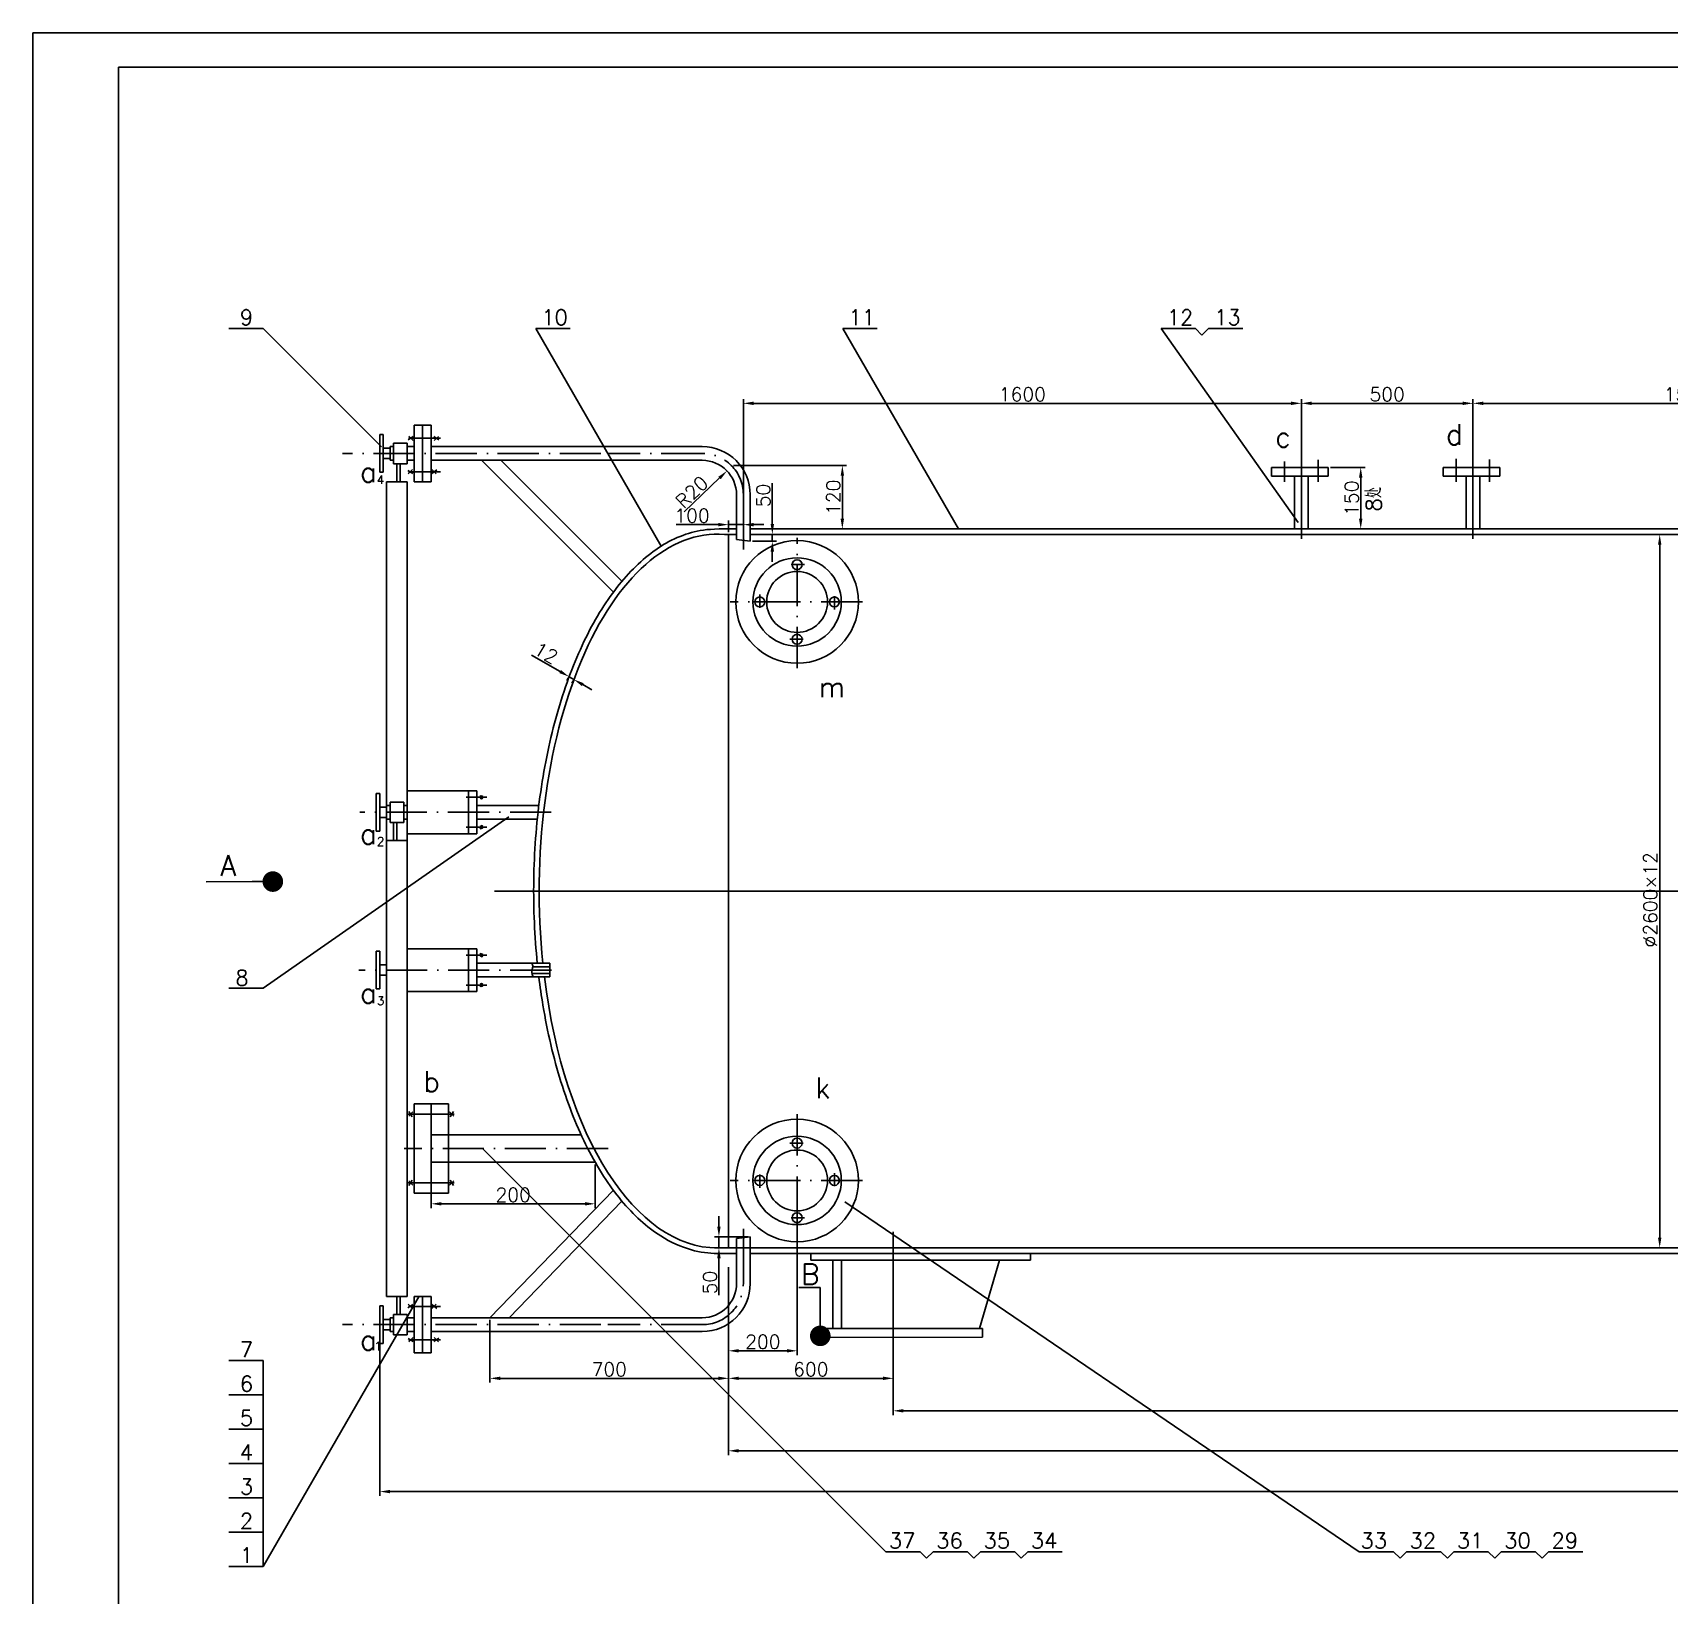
# Model space of a CAD drawing. Header units: millimetres. Extents: x 1189 to 3591, y 347 to 2928.
# Drawn here: x 2402.5 to 2879.5, y 731.5 to 1187 of the extents above; entities that cross this region are included whole.
import ezdxf

# ---------------------------------------------------------------- set-up
doc = ezdxf.new("R2010")
doc.units = ezdxf.units.MM
doc.linetypes.add('ACAD_ISO10W100', pattern=[18, 12, -3, 0, -3])
doc.styles.get("Standard").update_dxf_attribs({"font": 'txt', "bigfont": 'gbcbig.shx'})
doc.dimstyles.new('ISO-25', dxfattribs={"dimtxt": 2.5, "dimasz": 2.5, "dimexe": 1.25, "dimexo": 0.625, "dimtad": 1, "dimtxsty": 'Standard', "dimcen": 2.5, "dimadec": 0, "dimazin": 0, "dimtfac": 1, "dimtmove": 0, "dimatfit": 3, "dimfxl": 0, "dimarcsym": 0})
doc.dimstyles.new('ISO-25$7', dxfattribs={"dimtxt": 2.5, "dimasz": 2.5, "dimexe": 1.25, "dimexo": 0, "dimtad": 1, "dimtxsty": 'Standard', "dimcen": 2.5, "dimadec": 0, "dimazin": 0, "dimtfac": 1, "dimtmove": 0, "dimatfit": 3, "dimldrblk": 'DOT', "dimfxl": 0, "dimarcsym": 0})

# ---------------------------------------------------------------- blocks, each defined once
blk = doc.blocks.new('*D83')
at = {"color": 0, "lineweight": -2}
for p, q in [((2605.3, 827.15), (2605.3, 793.52)), ((2653.3, 828.63), (2653.3, 793.52)), ((2608.3, 794.77), (2650.3, 794.77))]:
    blk.add_line(p, q, dxfattribs=at)
at = {"color": 0}
for points in [[(2608.3, 795.27), (2608.3, 794.27), (2605.3, 794.77)], [(2650.3, 795.27), (2650.3, 794.27), (2653.3, 794.77)]]:
    blk.add_solid(points, dxfattribs=at)
at = {"layer": 'Defpoints', "color": 0}
for p in [(2605.3, 827.77), (2653.3, 829.25), (2653.3, 794.77)]:
    blk.add_point(p, dxfattribs=at)
at = {"color": 0, "insert": (2629.3, 797.39), "char_height": 4, "attachment_point": 5}
blk.add_mtext('600', dxfattribs=at)
blk = doc.blocks.new('*D84')
at = {"color": 0, "lineweight": -2}
for p, q in [((3237.3, 818.01), (3237.3, 784.06)), ((2653.3, 808.63), (2653.3, 784.06)), ((2656.3, 785.31), (3234.3, 785.31))]:
    blk.add_line(p, q, dxfattribs=at)
at = {"color": 0}
for points in [[(2656.3, 785.81), (2656.3, 784.81), (2653.3, 785.31)], [(3234.3, 785.81), (3234.3, 784.81), (3237.3, 785.31)]]:
    blk.add_solid(points, dxfattribs=at)
at = {"layer": 'Defpoints', "color": 0}
for p in [(3237.3, 818.64), (2653.3, 809.25), (3237.3, 785.31)]:
    blk.add_point(p, dxfattribs=at)
at = {"color": 0, "insert": (2921.73, 787.93), "char_height": 4, "attachment_point": 5}
blk.add_mtext('7300', dxfattribs=at)
blk = doc.blocks.new('*D85')
at = {"color": 0, "lineweight": -2}
for p, q in [((3285.3, 832.15), (3285.3, 772.39)), ((2605.3, 827.15), (2605.3, 772.39)), ((3282.3, 773.64), (2608.3, 773.64))]:
    blk.add_line(p, q, dxfattribs=at)
at = {"color": 0}
for points in [[(2608.3, 774.14), (2608.3, 773.14), (2605.3, 773.64)], [(3282.3, 774.14), (3282.3, 773.14), (3285.3, 773.64)]]:
    blk.add_solid(points, dxfattribs=at)
at = {"layer": 'Defpoints', "color": 0}
for p in [(3285.3, 832.77), (2605.3, 827.77), (2605.3, 773.64)]:
    blk.add_point(p, dxfattribs=at)
at = {"color": 0, "insert": (2923.12, 776.26), "char_height": 4, "attachment_point": 5}
blk.add_mtext('8500', dxfattribs=at)
blk = doc.blocks.new('*D86')
at = {"color": 0, "lineweight": -2}
for p, q in [((2556.21, 1000.8), (2547.91, 1005.59)), ((2558.57, 998.88), (2558.18, 998.21)), ((2560.21, 998.48), (2558.81, 999.3)), ((2559.98, 998.07), (2559.59, 997.4)), ((2562.81, 996.98), (2565.41, 995.48))]:
    blk.add_line(p, q, dxfattribs=at)
at = {"color": 0}
for points in [[(2556.46, 1001.23), (2555.96, 1000.36), (2558.81, 999.3)], [(2563.06, 997.42), (2562.56, 996.55), (2560.21, 998.48)]]:
    blk.add_solid(points, dxfattribs=at)
at = {"layer": 'Defpoints', "color": 0}
for p in [(2558.88, 999.43), (2560.21, 998.48), (2560.29, 998.61)]:
    blk.add_point(p, dxfattribs=at)
at = {"color": 0, "insert": (2552.07, 1006.22), "char_height": 4, "attachment_point": 5, "rotation": 330}
blk.add_mtext('12', dxfattribs=at)
blk = doc.blocks.new('*D87')
at = {"color": 0, "lineweight": -2}
for p, q in [((2605.3, 827.15), (2605.3, 793.52)), ((2535.76, 811.8), (2535.76, 793.52)), ((2538.76, 794.77), (2602.3, 794.77))]:
    blk.add_line(p, q, dxfattribs=at)
at = {"color": 0}
for points in [[(2538.76, 795.27), (2538.76, 794.27), (2535.76, 794.77)], [(2602.3, 795.27), (2602.3, 794.27), (2605.3, 794.77)]]:
    blk.add_solid(points, dxfattribs=at)
at = {"layer": 'Defpoints', "color": 0}
for p in [(2605.3, 827.77), (2535.76, 812.42), (2605.3, 794.77)]:
    blk.add_point(p, dxfattribs=at)
at = {"color": 0, "insert": (2570.53, 797.39), "char_height": 4, "attachment_point": 5}
blk.add_mtext('700', dxfattribs=at)
blk = doc.blocks.new('*D88')
at = {"color": 0, "lineweight": -2}
for p, q in [((2780.74, 1060.29), (2790.84, 1060.29)), ((2789.59, 1045.37), (2789.59, 1057.29)), ((2772.92, 1042.37), (2790.84, 1042.37))]:
    blk.add_line(p, q, dxfattribs=at)
at = {"color": 0}
for points in [[(2789.09, 1057.29), (2790.09, 1057.29), (2789.59, 1060.29)], [(2789.09, 1045.37), (2790.09, 1045.37), (2789.59, 1042.37)]]:
    blk.add_solid(points, dxfattribs=at)
at = {"layer": 'Defpoints', "color": 0}
for p in [(2780.11, 1060.29), (2789.59, 1060.29), (2772.3, 1042.37)]:
    blk.add_point(p, dxfattribs=at)
at = {"color": 0, "insert": (2786.96, 1051.33), "char_height": 4, "attachment_point": 5, "rotation": 90}
blk.add_mtext('150', dxfattribs=at)
blk = doc.blocks.new('*D89')
at = {"color": 0, "lineweight": -2}
for p, q in [((2518.62, 861.15), (2518.62, 844.39)), ((2566.43, 857.15), (2566.43, 844.39)), ((2563.43, 845.64), (2521.62, 845.64))]:
    blk.add_line(p, q, dxfattribs=at)
at = {"color": 0}
for points in [[(2521.62, 846.14), (2521.62, 845.14), (2518.62, 845.64)], [(2563.43, 846.14), (2563.43, 845.14), (2566.43, 845.64)]]:
    blk.add_solid(points, dxfattribs=at)
at = {"layer": 'Defpoints', "color": 0}
for p in [(2518.62, 861.77), (2566.43, 857.77), (2518.62, 845.64)]:
    blk.add_point(p, dxfattribs=at)
at = {"color": 0, "insert": (2542.53, 848.26), "char_height": 4, "attachment_point": 5}
blk.add_mtext('200', dxfattribs=at)
blk = doc.blocks.new('*D129')
at = {"color": 0, "lineweight": -2}
for p, q in [((2876.7, 1040.77), (2875.49, 1040.77)), ((2876.74, 1037.77), (2876.74, 835.77)), ((2607.3, 832.77), (2877.99, 832.77))]:
    blk.add_line(p, q, dxfattribs=at)
at = {"color": 0}
for points in [[(2876.24, 1037.77), (2877.24, 1037.77), (2876.74, 1040.77)], [(2876.24, 835.77), (2877.24, 835.77), (2876.74, 832.77)]]:
    blk.add_solid(points, dxfattribs=at)
at = {"layer": 'Defpoints', "color": 0}
for p in [(2877.33, 1040.77), (2606.68, 832.77), (2876.74, 832.77)]:
    blk.add_point(p, dxfattribs=at)
at = {"color": 0, "insert": (2874, 934.27), "char_height": 4, "attachment_point": 5, "rotation": 90}
blk.add_mtext('%%c2600×12', dxfattribs=at)
blk = doc.blocks.new('*D136')
at = {"color": 0, "lineweight": -2}
blk.add_line((2592.4, 1047.36), (2602.69, 1057.22), dxfattribs=at)
at = {"color": 0}
blk.add_solid([(2602.34, 1057.58), (2603.03, 1056.85), (2604.85, 1059.29)], dxfattribs=at)
at = {"layer": 'Defpoints', "color": 0}
for p in [(2604.85, 1059.29), (2597.63, 1052.37)]:
    blk.add_point(p, dxfattribs=at)
at = {"color": 0, "insert": (2594.64, 1053.14), "char_height": 4, "attachment_point": 5, "rotation": 43.781}
blk.add_mtext('R20', dxfattribs=at)
blk = doc.blocks.new('*D141')
at = {"color": 0, "lineweight": -2}
for p, q in [((2625.3, 851.83), (2625.3, 801.54)), ((2605.3, 827.15), (2605.3, 801.54)), ((2608.3, 802.79), (2622.3, 802.79))]:
    blk.add_line(p, q, dxfattribs=at)
at = {"color": 0}
for points in [[(2608.3, 803.29), (2608.3, 802.29), (2605.3, 802.79)], [(2622.3, 803.29), (2622.3, 802.29), (2625.3, 802.79)]]:
    blk.add_solid(points, dxfattribs=at)
at = {"layer": 'Defpoints', "color": 0}
for p in [(2625.3, 852.45), (2605.3, 827.77), (2625.3, 802.79)]:
    blk.add_point(p, dxfattribs=at)
at = {"color": 0, "insert": (2615.3, 805.42), "char_height": 4, "attachment_point": 5}
blk.add_mtext('200', dxfattribs=at)
blk = doc.blocks.new('*D142')
at = {"color": 0, "lineweight": -2}
for p, q in [((2772.3, 1043), (2772.3, 1080.23)), ((2775.3, 1078.98), (2819.3, 1078.98)), ((2822.3, 1043), (2822.3, 1080.23))]:
    blk.add_line(p, q, dxfattribs=at)
at = {"color": 0}
for points in [[(2775.3, 1079.48), (2775.3, 1078.48), (2772.3, 1078.98)], [(2819.3, 1079.48), (2819.3, 1078.48), (2822.3, 1078.98)]]:
    blk.add_solid(points, dxfattribs=at)
at = {"layer": 'Defpoints', "color": 0}
for p in [(2822.3, 1078.98), (2772.3, 1042.37), (2822.3, 1042.37)]:
    blk.add_point(p, dxfattribs=at)
at = {"color": 0, "insert": (2797.3, 1081.6), "char_height": 4, "attachment_point": 5}
blk.add_mtext('500', dxfattribs=at)
blk = doc.blocks.new('*D143')
at = {"color": 0, "lineweight": -2}
for p, q in [((2822.3, 1043), (2822.3, 1080.23)), ((2825.3, 1078.98), (2944.3, 1078.98)), ((2947.3, 1042.72), (2947.3, 1080.23))]:
    blk.add_line(p, q, dxfattribs=at)
at = {"color": 0}
for points in [[(2825.3, 1079.48), (2825.3, 1078.48), (2822.3, 1078.98)], [(2944.3, 1079.48), (2944.3, 1078.48), (2947.3, 1078.98)]]:
    blk.add_solid(points, dxfattribs=at)
at = {"layer": 'Defpoints', "color": 0}
for p in [(2947.3, 1078.98), (2822.3, 1042.37), (2947.3, 1042.1)]:
    blk.add_point(p, dxfattribs=at)
at = {"color": 0, "insert": (2884.8, 1081.6), "char_height": 4, "attachment_point": 5}
blk.add_mtext('1500', dxfattribs=at)
blk = doc.blocks.new('*D151')
at = {"color": 0, "lineweight": -2}
for p, q in [((2618.07, 1043.77), (2618.07, 1055.73)), ((2612.26, 1040.77), (2619.32, 1040.77)), ((2618.07, 1038.77), (2618.07, 1040.77)), ((2612.26, 1038.77), (2619.32, 1038.77)), ((2618.07, 1035.77), (2618.07, 1032.77))]:
    blk.add_line(p, q, dxfattribs=at)
at = {"color": 0}
for points in [[(2617.57, 1043.77), (2618.57, 1043.77), (2618.07, 1040.77)], [(2617.57, 1035.77), (2618.57, 1035.77), (2618.07, 1038.77)]]:
    blk.add_solid(points, dxfattribs=at)
at = {"layer": 'Defpoints', "color": 0}
for p in [(2611.63, 1040.77), (2611.63, 1038.77), (2618.07, 1038.77)]:
    blk.add_point(p, dxfattribs=at)
at = {"color": 0, "insert": (2615.44, 1052.11), "char_height": 4, "attachment_point": 5, "rotation": 90}
blk.add_mtext('50', dxfattribs=at)
blk = doc.blocks.new('*D152')
at = {"color": 0, "lineweight": -2}
for p, q in [((2606.74, 1060.86), (2639.73, 1060.86)), ((2638.48, 1057.86), (2638.48, 1045.37)), ((2612.26, 1042.37), (2639.73, 1042.37))]:
    blk.add_line(p, q, dxfattribs=at)
at = {"color": 0}
for points in [[(2637.98, 1057.86), (2638.98, 1057.86), (2638.48, 1060.86)], [(2637.98, 1045.37), (2638.98, 1045.37), (2638.48, 1042.37)]]:
    blk.add_solid(points, dxfattribs=at)
at = {"layer": 'Defpoints', "color": 0}
for p in [(2606.12, 1060.86), (2611.63, 1042.37), (2638.48, 1042.37)]:
    blk.add_point(p, dxfattribs=at)
at = {"color": 0, "insert": (2635.86, 1051.61), "char_height": 4, "attachment_point": 5, "rotation": 90}
blk.add_mtext('120', dxfattribs=at)
blk = doc.blocks.new('*D153')
at = {"color": 0, "lineweight": -2}
for p, q in [((2602.5, 839.02), (2602.5, 842.02)), ((2611.01, 836.02), (2601.25, 836.02)), ((2602.5, 836.02), (2602.5, 832.77)), ((2611.01, 832.77), (2601.25, 832.77)), ((2602.5, 829.77), (2602.5, 819.06))]:
    blk.add_line(p, q, dxfattribs=at)
at = {"color": 0}
for points in [[(2602, 839.02), (2603, 839.02), (2602.5, 836.02)], [(2602, 829.77), (2603, 829.77), (2602.5, 832.77)]]:
    blk.add_solid(points, dxfattribs=at)
at = {"layer": 'Defpoints', "color": 0}
for p in [(2602.5, 836.02), (2611.63, 836.02), (2611.63, 832.77)]:
    blk.add_point(p, dxfattribs=at)
at = {"color": 0, "insert": (2599.88, 822.68), "char_height": 4, "attachment_point": 5, "rotation": 90}
blk.add_mtext('50', dxfattribs=at)
blk = doc.blocks.new('*D154')
at = {"color": 0, "lineweight": -2}
for p, q in [((2605.3, 1041.4), (2605.3, 1044.87)), ((2609.63, 1039.65), (2609.63, 1044.87)), ((2602.3, 1043.62), (2590.05, 1043.62)), ((2609.63, 1043.62), (2605.3, 1043.62)), ((2612.63, 1043.62), (2615.63, 1043.62))]:
    blk.add_line(p, q, dxfattribs=at)
at = {"color": 0}
for points in [[(2602.3, 1044.12), (2602.3, 1043.12), (2605.3, 1043.62)], [(2612.63, 1044.12), (2612.63, 1043.12), (2609.63, 1043.62)]]:
    blk.add_solid(points, dxfattribs=at)
at = {"layer": 'Defpoints', "color": 0}
for p in [(2605.3, 1043.62), (2605.3, 1040.77), (2609.63, 1039.02)]:
    blk.add_point(p, dxfattribs=at)
at = {"color": 0, "insert": (2594.67, 1046.25), "char_height": 4, "attachment_point": 5}
blk.add_mtext('100', dxfattribs=at)
blk = doc.blocks.new('*D169')
at = {"color": 0, "lineweight": -2}
for p, q in [((2609.63, 1044.25), (2609.63, 1080.23)), ((2769.3, 1078.98), (2612.63, 1078.98)), ((2772.3, 1043), (2772.3, 1080.23))]:
    blk.add_line(p, q, dxfattribs=at)
at = {"color": 0}
for points in [[(2612.63, 1079.48), (2612.63, 1078.48), (2609.63, 1078.98)], [(2769.3, 1079.48), (2769.3, 1078.48), (2772.3, 1078.98)]]:
    blk.add_solid(points, dxfattribs=at)
at = {"layer": 'Defpoints', "color": 0}
for p in [(2609.63, 1078.98), (2609.63, 1043.62), (2772.3, 1042.37)]:
    blk.add_point(p, dxfattribs=at)
at = {"color": 0, "insert": (2690.96, 1081.6), "char_height": 4, "attachment_point": 5}
blk.add_mtext('1600', dxfattribs=at)
blk = doc.blocks.new('*D170')
at = {"color": 0, "lineweight": -2}
for p, q in [((3342.09, 936.15), (3342.09, 760.51)), ((2503.62, 805.22), (2503.62, 760.51)), ((2506.62, 761.76), (3339.09, 761.76))]:
    blk.add_line(p, q, dxfattribs=at)
at = {"color": 0}
for points in [[(2506.62, 762.26), (2506.62, 761.26), (2503.62, 761.76)], [(3339.09, 762.26), (3339.09, 761.26), (3342.09, 761.76)]]:
    blk.add_solid(points, dxfattribs=at)
at = {"layer": 'Defpoints', "color": 0}
for p in [(3342.09, 936.77), (2503.62, 805.84), (3342.09, 761.76)]:
    blk.add_point(p, dxfattribs=at)
at = {"color": 0, "insert": (2922.86, 764.38), "char_height": 4, "attachment_point": 5}
blk.add_mtext('10150', dxfattribs=at)

msp = doc.modelspace()

# ---------------------------------------------------------------- linework, layer by layer
at = {"color": 7}
for p, q in [((2402.474, 347.015), (2402.474, 1187.015)), ((2402.474, 1187.015), (3591.474, 1187.015)), ((2427.474, 357.037), (2427.474, 1177.015)), ((2427.474, 1177.015), (3581.449, 1177.015)), ((2469.636, 1100.786), (2459.636, 1100.786)), ((2504.123, 1066.299), (2469.636, 1100.786)), ((2585.71, 1037.377), (2549.101, 1100.786)), ((2549.101, 1100.786), (2559.101, 1100.786)), ((2672.371, 1042.372), (2638.646, 1100.786)), ((2638.646, 1100.786), (2648.646, 1100.786)), ((2771.352, 1044.287), (2731.416, 1100.786)), ((2731.416, 1100.786), (2741.416, 1100.786)), ((2741.416, 1100.786), (2743.317, 1098.886)), ((2743.317, 1098.886), (2745.217, 1100.786)), ((2745.217, 1100.786), (2755.217, 1100.786)), ((2504.625, 1069.872), (2503.625, 1069.872)), ((2503.625, 1058.872), (2503.625, 1069.872)), ((2504.625, 1058.872), (2504.625, 1069.872)), ((2511.948, 1068.37), (2513.38, 1069.315)), ((2521.305, 1068.819), (2511.968, 1068.819)), ((2512.078, 1069.37), (2513.336, 1068.112)), ((2516.125, 1072.622), (2513.625, 1072.622)), ((2513.625, 1072.622), (2513.625, 1056.122)), ((2516.125, 1072.622), (2514.125, 1072.622)), ((2516.125, 1056.122), (2516.125, 1072.622)), ((2516.125, 1072.622), (2518.625, 1072.622)), ((2516.125, 1056.122), (2516.125, 1072.019)), ((2518.625, 1056.122), (2518.625, 1072.622)), ((2520.868, 1068.361), (2519.435, 1069.306)), ((2520.737, 1069.361), (2519.48, 1068.103)), ((2506.625, 1065.872), (2504.625, 1065.872)), ((2507.625, 1066.372), (2506.625, 1066.372)), ((2506.625, 1066.372), (2506.625, 1062.372)), ((2511.625, 1067.372), (2507.625, 1067.372)), ((2507.625, 1067.372), (2507.625, 1061.372)), ((2511.625, 1061.372), (2511.625, 1067.372)), ((2513.625, 1066.372), (2511.625, 1066.372)), ((2570.093, 1066.372), (2518.625, 1066.372)), ((2597.632, 1066.372), (2570.093, 1066.372)), ((2506.625, 1062.872), (2504.625, 1062.872)), ((2507.625, 1062.372), (2506.625, 1062.372)), ((2511.625, 1061.372), (2507.625, 1061.372)), ((2508.625, 1061.372), (2508.625, 1056.122)), ((2509.625, 1061.372), (2509.625, 1056.122)), ((2513.625, 1062.372), (2511.625, 1062.372)), ((2511.813, 1059.433), (2513.246, 1058.488)), ((2511.943, 1058.434), (2513.201, 1059.691)), ((2570.093, 1062.372), (2518.625, 1062.372)), ((2520.235, 1059.633), (2518.803, 1058.488)), ((2520.105, 1058.434), (2518.847, 1059.691)), ((2533.295, 1062.372), (2571.728, 1023.939)), ((2538.952, 1062.372), (2574.22, 1027.104)), ((2597.632, 1062.372), (2570.093, 1062.372)), ((2780.114, 1060.294), (2763.614, 1060.294)), ((2763.614, 1060.294), (2763.614, 1058.294)), ((2763.614, 1060.294), (2763.614, 1057.794)), ((2767.417, 1062.062), (2767.417, 1056.137)), ((2777.174, 1062.498), (2777.174, 1056.137)), ((2780.114, 1057.794), (2780.114, 1060.294)), ((2830.114, 1060.294), (2813.614, 1060.294)), ((2813.614, 1060.294), (2813.614, 1058.294)), ((2813.614, 1060.294), (2813.614, 1057.794)), ((2817.417, 1062.822), (2817.417, 1056.137)), ((2827.174, 1062.604), (2827.174, 1056.137)), ((2830.114, 1057.794), (2830.114, 1060.294)), ((2504.625, 1058.872), (2503.625, 1058.872)), ((2505.625, 818.672), (2505.625, 1056.122)), ((2511.625, 1056.122), (2505.625, 1056.122)), ((2511.625, 818.672), (2511.625, 1056.122)), ((2521.305, 1059.062), (2511.968, 1059.062)), ((2513.625, 1056.122), (2516.125, 1056.122)), ((2518.625, 1056.122), (2516.125, 1056.122)), ((2763.614, 1057.794), (2780.114, 1057.794)), ((2770.295, 1057.794), (2770.295, 1042.372)), ((2774.295, 1057.794), (2774.295, 1042.372)), ((2813.614, 1057.794), (2830.114, 1057.794)), ((2820.295, 1057.794), (2820.295, 1042.372)), ((2824.295, 1057.794), (2824.295, 1042.372)), ((2607.632, 1039.272), (2607.632, 1052.372)), ((2609.632, 1052.372), (2609.632, 1036.412)), ((2611.632, 1038.772), (2611.632, 1052.372)), ((2607.295, 1042.372), (2604.095, 1042.372)), ((2607.295, 1040.772), (2604.095, 1040.772)), ((2607.632, 1042.372), (2605.295, 1042.372)), ((2605.295, 1040.772), (2605.295, 832.772)), ((2607.632, 1040.772), (2605.295, 1040.772)), ((2663.295, 1042.372), (2611.632, 1042.372)), ((2663.295, 1040.772), (2611.632, 1040.772)), ((2828.592, 1040.772), (2662.44, 1040.772)), ((2828.578, 1042.372), (2663.295, 1042.372)), ((2926.063, 1042.372), (2828.578, 1042.372)), ((2926.063, 1040.772), (2828.592, 1040.772)), ((2607.632, 1039.272), (2611.632, 1038.772)), ((2623.588, 1031.964), (2627.452, 1031.964)), ((2612.64, 1021.089), (2616.15, 1021.089)), ((2614.421, 1019.382), (2614.421, 1023.246)), ((2637.95, 1021.089), (2634.44, 1021.089)), ((2636.17, 1022.796), (2636.17, 1018.932)), ((2627.002, 1010.215), (2623.138, 1010.215)), ((2627.082, 1010.215), (2623.192, 1010.215)), ((2503.625, 965.278), (2502.625, 965.278)), ((2502.625, 954.278), (2502.625, 965.278)), ((2503.625, 954.278), (2503.625, 965.278)), ((2511.625, 966.028), (2531.971, 966.028)), ((2528.819, 964.139), (2534.859, 964.139)), ((2529.471, 953.528), (2529.471, 966.028)), ((2529.471, 953.528), (2529.471, 966.028)), ((2531.971, 966.028), (2531.971, 953.528)), ((2532.932, 964.696), (2533.587, 963.562)), ((2533.545, 964.624), (2532.971, 963.629)), ((2505.625, 961.278), (2503.625, 961.278)), ((2505.625, 961.778), (2505.625, 957.778)), ((2506.628, 961.778), (2505.625, 961.778)), ((2510.628, 962.754), (2506.628, 962.754)), ((2506.628, 962.754), (2506.628, 956.754)), ((2510.628, 956.754), (2510.628, 962.754)), ((2511.625, 961.778), (2510.628, 961.778)), ((2550.009, 961.778), (2531.971, 961.778)), ((2541.213, 958.46), (2469.636, 908.516)), ((2503.625, 954.278), (2502.625, 954.278)), ((2505.625, 958.278), (2503.625, 958.278)), ((2506.628, 957.778), (2505.625, 957.778)), ((2510.628, 956.754), (2506.628, 956.754)), ((2507.628, 956.754), (2507.628, 951.504)), ((2508.628, 956.754), (2508.628, 951.504)), ((2511.625, 957.778), (2510.628, 957.778)), ((2528.819, 955.417), (2534.859, 955.417)), ((2549.559, 957.778), (2531.971, 957.778)), ((2532.932, 954.86), (2533.587, 955.994)), ((2533.545, 954.933), (2532.971, 955.928)), ((2511.625, 951.504), (2505.625, 951.504)), ((2531.971, 953.528), (2511.625, 953.528)), ((3376.021, 936.772), (2537.121, 936.772)), ((2503.625, 919.265), (2502.625, 919.265)), ((2502.625, 908.265), (2502.625, 919.265)), ((2503.625, 908.265), (2503.625, 919.265)), ((2531.971, 920.015), (2511.625, 920.015)), ((2528.819, 918.126), (2534.859, 918.126)), ((2529.471, 920.015), (2529.471, 907.515)), ((2529.471, 920.015), (2529.471, 907.515)), ((2531.971, 907.515), (2531.971, 920.015)), ((2532.932, 918.683), (2533.587, 917.549)), ((2533.545, 918.611), (2532.971, 917.616)), ((2505.625, 915.265), (2503.625, 915.265)), ((2505.625, 912.265), (2503.625, 912.265)), ((2505.625, 915.765), (2505.625, 911.765)), ((2553.239, 915.765), (2531.971, 915.765)), ((2553.239, 911.765), (2531.971, 911.765)), ((2553.239, 912.765), (2548.043, 912.765)), ((2553.239, 914.765), (2548.247, 914.765)), ((2553.239, 915.765), (2553.239, 911.765)), ((2469.636, 908.516), (2459.636, 908.516)), ((2503.625, 908.265), (2502.625, 908.265)), ((2511.625, 907.515), (2531.971, 907.515)), ((2528.819, 909.405), (2534.859, 909.405)), ((2532.932, 908.848), (2533.587, 909.981)), ((2533.545, 908.92), (2532.971, 909.915)), ((2518.625, 874.772), (2513.625, 874.772)), ((2513.625, 874.772), (2513.625, 861.772)), ((2523.625, 874.772), (2518.625, 874.772)), ((2518.625, 874.772), (2518.625, 861.772)), ((2523.625, 848.772), (2523.625, 874.772)), ((2511.625, 871.772), (2525.345, 871.772)), ((2512.064, 871.22), (2513.29, 872.445)), ((2512.147, 872.585), (2513.057, 871.008)), ((2525.185, 871.22), (2523.96, 872.445)), ((2525.102, 872.585), (2524.192, 871.008)), ((2562.335, 865.772), (2518.625, 865.772)), ((2513.625, 848.772), (2513.625, 861.772)), ((2518.625, 848.772), (2518.625, 861.772)), ((2533.577, 861.772), (2651.145, 744.204)), ((2627.002, 863.329), (2623.138, 863.329)), ((2627.082, 863.329), (2623.192, 863.329)), ((2566.429, 857.772), (2518.625, 857.772)), ((2614.421, 854.161), (2614.421, 850.297)), ((2636.17, 850.747), (2636.17, 854.611)), ((2511.625, 851.772), (2525.345, 851.772)), ((2512.064, 852.324), (2513.29, 851.098)), ((2512.147, 850.959), (2513.057, 852.535)), ((2525.185, 852.324), (2523.96, 851.098)), ((2525.102, 850.959), (2524.192, 852.535)), ((2535.764, 812.422), (2571.728, 849.605)), ((2612.64, 852.454), (2616.15, 852.454)), ((2637.95, 852.454), (2634.44, 852.454)), ((2518.625, 848.772), (2513.625, 848.772)), ((2523.625, 848.772), (2518.625, 848.772)), ((2541.329, 812.422), (2574.225, 846.433)), ((2639.185, 846.188), (2789.146, 744.204)), ((2623.588, 841.58), (2627.452, 841.58)), ((2607.632, 835.522), (2611.632, 836.022)), ((2607.632, 835.522), (2607.632, 822.422)), ((2609.632, 822.422), (2609.632, 838.382)), ((2609.632, 829.062), (2609.632, 836.295)), ((2611.632, 836.022), (2611.632, 822.422)), ((2602.095, 831.172), (2607.632, 831.172)), ((2611.578, 832.772), (3285.295, 832.772)), ((2611.632, 831.172), (3285.295, 831.172)), ((2515.13, 818.733), (2469.636, 739.934)), ((2504.625, 815.922), (2503.625, 815.922)), ((2503.625, 815.922), (2503.625, 804.922)), ((2504.625, 815.922), (2504.625, 804.922)), ((2511.625, 818.672), (2505.625, 818.672)), ((2508.625, 813.422), (2508.625, 818.672)), ((2509.625, 813.422), (2509.625, 818.672)), ((2511.813, 815.36), (2513.246, 816.306)), ((2511.943, 816.36), (2513.201, 815.102)), ((2513.625, 802.172), (2513.625, 818.672)), ((2513.625, 818.672), (2516.125, 818.672)), ((2516.125, 818.672), (2516.125, 802.172)), ((2516.125, 818.672), (2516.125, 802.774)), ((2518.625, 818.672), (2516.125, 818.672)), ((2518.625, 818.672), (2518.625, 802.172)), ((2520.235, 815.16), (2518.803, 816.306)), ((2520.105, 816.36), (2518.847, 815.102)), ((2506.625, 811.922), (2504.625, 811.922)), ((2506.625, 808.422), (2506.625, 812.422)), ((2507.625, 812.422), (2506.625, 812.422)), ((2507.625, 807.422), (2507.625, 813.422)), ((2511.625, 813.422), (2507.625, 813.422)), ((2511.625, 813.422), (2511.625, 807.422)), ((2513.625, 812.422), (2511.625, 812.422)), ((2521.305, 815.731), (2511.968, 815.731)), ((2570.093, 812.422), (2518.625, 812.422)), ((2597.632, 812.422), (2570.093, 812.422)), ((2506.625, 808.922), (2504.625, 808.922)), ((2507.625, 808.422), (2506.625, 808.422)), ((2511.625, 807.422), (2507.625, 807.422)), ((2513.625, 808.422), (2511.625, 808.422)), ((2511.948, 806.423), (2513.38, 805.478)), ((2512.078, 805.424), (2513.336, 806.681)), ((2570.093, 808.422), (2518.625, 808.422)), ((2520.868, 806.432), (2519.435, 805.487)), ((2520.737, 805.433), (2519.48, 806.69)), ((2597.632, 808.422), (2570.093, 808.422)), ((2634.095, 809.252), (2634.095, 806.692)), ((2679.319, 806.755), (2679.319, 809.252)), ((2504.625, 804.922), (2503.625, 804.922)), ((2521.305, 805.974), (2511.968, 805.974)), ((2516.125, 802.172), (2513.625, 802.172)), ((2516.125, 802.172), (2514.125, 802.172)), ((2516.125, 802.172), (2518.625, 802.172)), ((2469.636, 799.934), (2459.636, 799.934)), ((2469.636, 789.934), (2469.636, 799.934)), ((2469.636, 789.934), (2459.636, 789.934)), ((2469.636, 779.934), (2469.636, 789.934)), ((2469.636, 779.934), (2459.636, 779.934)), ((2469.636, 769.934), (2469.636, 779.934)), ((2469.636, 769.934), (2459.636, 769.934)), ((2469.636, 759.934), (2469.636, 769.934)), ((2469.636, 759.934), (2459.636, 759.934)), ((2469.636, 749.934), (2469.636, 759.934)), ((2469.636, 749.934), (2459.636, 749.934)), ((2469.636, 739.934), (2469.636, 749.934)), ((2469.636, 739.934), (2459.636, 739.934)), ((2651.145, 744.204), (2661.145, 744.204)), ((2661.145, 744.204), (2663.045, 742.304)), ((2663.045, 742.304), (2664.945, 744.204)), ((2664.945, 744.204), (2674.945, 744.204)), ((2674.945, 744.204), (2676.845, 742.304)), ((2676.845, 742.304), (2678.745, 744.204)), ((2678.745, 744.204), (2688.745, 744.204)), ((2688.745, 744.204), (2690.645, 742.304)), ((2690.645, 742.304), (2692.545, 744.204)), ((2692.545, 744.204), (2702.545, 744.204)), ((2789.146, 744.204), (2799.146, 744.204)), ((2799.146, 744.204), (2801.047, 742.304)), ((2801.047, 742.304), (2802.947, 744.204)), ((2802.947, 744.204), (2812.947, 744.204)), ((2812.947, 744.204), (2814.847, 742.304)), ((2814.847, 742.304), (2816.747, 744.204)), ((2816.747, 744.204), (2826.747, 744.204)), ((2826.747, 744.204), (2828.647, 742.304)), ((2828.647, 742.304), (2830.547, 744.204)), ((2830.547, 744.204), (2840.547, 744.204)), ((2840.547, 744.204), (2842.447, 742.304)), ((2842.447, 742.304), (2844.347, 744.204)), ((2844.347, 744.204), (2854.347, 744.204))]:
    msp.add_line(p, q, dxfattribs=at)
at = {"color": 7, "linetype": 'ACAD_ISO10W100'}
for p, q in [((2568.093, 1064.372), (2492.805, 1064.372)), ((2597.632, 1064.372), (2570.093, 1064.372)), ((2772.295, 1039.448), (2772.295, 1064.757)), ((2822.295, 1039.448), (2822.295, 1064.757)), ((2625.295, 1001.806), (2625.295, 1039.738)), ((2644.338, 1021.089), (2605.805, 1021.089)), ((2553.604, 959.778), (2497.8, 959.778)), ((2553.654, 913.765), (2497.524, 913.765)), ((2625.295, 871.738), (2625.295, 833.806)), ((2570.186, 861.772), (2510.782, 861.772)), ((2644.338, 852.454), (2605.805, 852.454)), ((2568.093, 810.422), (2492.805, 810.422)), ((2597.632, 810.422), (2570.093, 810.422))]:
    msp.add_line(p, q, dxfattribs=at)
at = {"color": 7, "ltscale": 3}
msp.add_line((2653.295, 799.82), (2653.295, 837.45), dxfattribs=at)
at = {"color": 7, "ltscale": 0.4}
for p, q in [((2629.295, 831.172), (2629.295, 829.252)), ((2693.295, 831.172), (2693.295, 829.252)), ((2629.295, 829.252), (2693.295, 829.252)), ((2635.695, 829.252), (2635.695, 809.252)), ((2638.255, 829.252), (2638.255, 809.252)), ((2678.453, 809.252), (2684.335, 829.252)), ((2634.095, 809.252), (2679.319, 809.252)), ((2634.095, 806.692), (2679.319, 806.755))]:
    msp.add_line(p, q, dxfattribs=at)
at = {"color": 7}
for centre, radius in [((2625.295, 1021.089), 17.874), ((2625.295, 1021.089), 12.874), ((2625.295, 1031.964), 1.446), ((2625.295, 1021.089), 8.874), ((2614.421, 1021.089), 1.446), ((2636.17, 1021.089), 1.446), ((2625.295, 1010.215), 1.446), ((2625.295, 852.454), 17.874), ((2625.295, 852.454), 12.874), ((2625.295, 863.329), 1.446), ((2625.295, 852.454), 8.874), ((2614.421, 852.454), 1.446), ((2636.17, 852.454), 1.446), ((2625.295, 841.58), 1.446)]:
    msp.add_circle(centre, radius, dxfattribs=at)
for centre, radius, start, end in [((2597.632, 1052.372), 14, 0, 90), ((2597.632, 1052.372), 10, 0, 90), ((2597.632, 822.422), 10, 270, 0), ((2597.632, 822.422), 14, 270, 0)]:
    msp.add_arc(centre, radius, start, end, dxfattribs=at)
at = {"color": 7, "linetype": 'ACAD_ISO10W100'}
for centre, start, end in [((2597.632, 1052.372), 0, 90), ((2597.632, 822.422), 270, 0)]:
    msp.add_arc(centre, 12, start, end, dxfattribs=at)
at = {"color": 7}
for major_axis, ratio, start_param, end_param in [((0.03, 104.075), 0.4995777, -0.0378891, 1.7741781), ((0, 104), 0.5, 1.8136224, 3.1415927)]:
    msp.add_ellipse((2602.095, 936.772), major_axis=major_axis, ratio=ratio, start_param=start_param, end_param=end_param, dxfattribs=at)
for points, knots in [([(2604.095, 1042.372), (2599.83, 1042.372), (2597.564, 1042.092), (2593.084, 1040.983), (2590.87, 1040.154), (2584.553, 1036.979), (2580.573, 1033.937), (2573.131, 1026.158), (2569.668, 1021.419), (2563.408, 1010.507), (2560.613, 1004.333), (2555.827, 990.88), (2553.835, 983.601), (2550.758, 968.329), (2549.672, 960.336), (2548.461, 944.069), (2548.336, 935.795), (2548.871, 923.63), (2549.159, 919.675), (2549.559, 915.765)], [0, 0, 0, 0, 0.1231285, 0.1231285, 0.2462571, 0.2462571, 0.4816119, 0.4816119, 0.7169668, 0.7169668, 0.9523216, 0.9523216, 1.1876764, 1.1876764, 1.4230313, 1.4230313, 1.6583861, 1.6583861, 1.7725844, 1.7725844, 1.7725844, 1.7725844]), ([(2550.009, 911.765), (2550.351, 908.98), (2550.75, 906.223), (2552.511, 895.698), (2554.279, 888.197), (2558.648, 874.205), (2561.25, 867.715), (2567.158, 856.091), (2570.465, 850.958), (2577.634, 842.329), (2581.497, 838.831), (2588.443, 834.436), (2591.432, 833.08), (2596.99, 831.527), (2599.542, 831.172), (2602.095, 831.172)], [1.811692, 1.811692, 1.811692, 1.811692, 1.893741, 1.893741, 2.1290958, 2.1290958, 2.3644507, 2.3644507, 2.5998055, 2.5998055, 2.8351604, 2.8351604, 3.0028496, 3.0028496, 3.1415927, 3.1415927, 3.1415927, 3.1415927])]:
    msp.add_open_spline(points, degree=3, knots=knots, dxfattribs=at)
msp.add_spline([(2547.955, 915.765), (2548.247, 914.765), (2547.979, 913.765), (2548.043, 912.765), (2548.311, 911.765)], degree=3, dxfattribs=at)

# ---------------------------------------------------------------- texts
for s, insert, char_height, width, attachment_point in [('9', (2462.836, 1106.307), 4.5, 8.17949, 1), ('10', (2550.752, 1106.307), 4.5, 8.17949, 1), ('11', (2640.297, 1106.307), 4.5, 8.17949, 1), ('12', (2733.068, 1106.307), 4.5, 8.17949, 1), ('13', (2746.868, 1106.307), 4.5, 8.17949, 1), ('c', (2764.639, 1072.202), 6, 11.49681, 1), ('d', (2814.392, 1072.931), 6, 11.49681, 1), ('a', (2497.819, 1061.996), 6, 11.49681, 1), ('4', (2502.793, 1057.984), 2.5, 2.51493, 1), ('m', (2631.593, 999.335), 6, 11.49681, 1), ('a', (2497.819, 956.521), 6, 11.49681, 1), ('2', (2502.793, 952.51), 2.5, 2.51493, 1), ('{\\H2.4x;A}', (2457.116, 947.271), 2.5, 23.37154, 1), ('8', (2461.542, 913.76), 4.5, 8.17949, 1), ('a', (2497.819, 910.101), 6, 11.49681, 1), ('3', (2502.793, 906.09), 2.5, 2.51493, 1), ('b', (2516.3, 884.288), 6, 11.49681, 1), ('k', (2630.559, 882.421), 6, 11.49681, 1), ('B', (2626.423, 828.133), 6, 23.37154, 1), ('a', (2497.819, 802.98), 6, 11.49681, 7), ('7', (2462.836, 805.454), 4.5, 8.17949, 1), ('1', (2502.067, 802.882), 2.5, 2.51493, 7), ('6', (2462.836, 795.454), 4.5, 8.17949, 1), ('5', (2462.836, 785.454), 4.5, 8.17949, 1), ('4', (2462.836, 775.454), 4.5, 8.17949, 1), ('3', (2462.836, 765.454), 4.5, 8.17949, 1), ('2', (2462.836, 755.454), 4.5, 8.17949, 1), ('37', (2652.043, 749.725), 4.5, 8.17949, 1), ('36', (2665.843, 749.725), 4.5, 8.17949, 1), ('35', (2679.644, 749.725), 4.5, 8.17949, 1), ('34', (2693.444, 749.725), 4.5, 8.17949, 1), ('33', (2789.538, 749.725), 4.5, 8.17949, 1), ('32', (2803.845, 749.725), 4.5, 8.17949, 1), ('31', (2817.645, 749.725), 4.5, 8.17949, 1), ('30', (2831.446, 749.725), 4.5, 8.17949, 1), ('29', (2845.246, 749.725), 4.5, 8.17949, 1), ('1', (2462.836, 745.454), 4.5, 8.17949, 1)]:
    msp.add_mtext(s, dxfattribs=dict(at, insert=insert, char_height=char_height, width=width, attachment_point=attachment_point))
at = {"color": 7, "insert": (2793.385, 1051.05), "char_height": 4.5, "attachment_point": 5, "rotation": 90}
msp.add_mtext('8处', dxfattribs=at)

# ---------------------------------------------------------------- dimensions: what is measured, and where the dimension line sits
at = {"color": 7}
for base, p1, p2, text, picture, middle in [((2609.632, 1078.977), (2772.295, 1042.372), (2609.632, 1043.623), '1600', '*D169', (2690.964, 1081.602)), ((2605.295, 1043.623), (2609.632, 1039.022), (2605.295, 1040.772), '100', '*D154', (2594.67, 1046.248)), ((2518.625, 845.635), (2566.429, 857.772), (2518.625, 861.772), '200', '*D89', (2542.527, 848.26)), ((2605.295, 794.767), (2535.764, 812.422), (2605.295, 827.772), '700', '*D87', (2570.53, 797.392)), ((2653.295, 794.767), (2605.295, 827.772), (2653.295, 829.252), '600', '*D83', (2629.295, 797.392))]:
    dim = msp.add_linear_dim(base=base, p1=p1, p2=p2, text=text, dimstyle='ISO-25', override={"dimtxt": 4, "dimasz": 3}, dxfattribs=at)
    dim.commit()
    dim.dimension.update_dxf_attribs({"geometry": picture, "text_midpoint": middle})
for base, p1, p2, text, picture, middle in [((2822.295, 1078.977), (2772.295, 1042.372), (2822.295, 1042.372), '500', '*D142', (2797.295, 1078.977)), ((2947.295, 1078.977), (2822.295, 1042.372), (2947.295, 1042.096), '1500', '*D143', (2884.795, 1078.977)), ((3342.095, 761.756), (2503.625, 805.843), (3342.095, 936.772), '10150', '*D170', (2922.86, 761.756)), ((2625.295, 802.792), (2605.295, 827.772), (2625.295, 852.454), '200', '*D141', (2615.295, 802.792)), ((2605.295, 773.638), (3285.295, 832.772), (2605.295, 827.772), '8500', '*D85', (2923.121, 773.638)), ((3237.295, 785.305), (2653.295, 809.252), (3237.295, 818.635), '7300', '*D84', (2921.735, 785.305))]:
    dim = msp.add_linear_dim(base=base, p1=p1, p2=p2, text=text, dimstyle='ISO-25', override={"dimtxt": 4, "dimasz": 3}, dxfattribs=at)
    dim.commit()
    dim.dimension.update_dxf_attribs({"geometry": picture, "text_midpoint": middle, "dimtype": 160})
dim = msp.add_radius_dim(center=(2597.632, 1052.372), mpoint=(2604.852, 1059.291), text='R20', dimstyle='ISO-25', override={"dimtxt": 4, "dimasz": 3}, dxfattribs=at)
dim.commit()
dim.dimension.update_dxf_attribs({"geometry": '*D136', "text_midpoint": (2596.459, 1051.247), "dimtype": 164})
for base, p1, p2, text, picture, middle in [((2638.483, 1042.372), (2606.117, 1060.857), (2611.632, 1042.372), '120', '*D152', (2635.858, 1051.614)), ((2789.589, 1060.294), (2772.295, 1042.372), (2780.114, 1060.294), '150', '*D88', (2786.964, 1051.333))]:
    dim = msp.add_linear_dim(base=base, p1=p1, p2=p2, angle=90, text=text, dimstyle='ISO-25', override={"dimtxt": 4, "dimasz": 3}, dxfattribs=at)
    dim.commit()
    dim.dimension.update_dxf_attribs({"geometry": picture, "text_midpoint": middle})
for base, p1, p2, angle, text, picture, middle, dimtype in [((2618.07, 1038.772), (2611.632, 1040.772), (2611.632, 1038.772), 90, '50', '*D151', (2618.07, 1052.109), 160), ((2876.739, 832.772), (2877.327, 1040.772), (2606.678, 832.772), 90, '%%c2600×12', '*D129', (2876.739, 934.272), 160), ((2560.213, 998.484), (2558.882, 999.426), (2560.288, 998.614), 330, '12', '*D86', (2550.76, 1003.942), 161), ((2602.504, 836.022), (2611.632, 832.772), (2611.632, 836.022), 270, '50', '*D153', (2602.504, 822.684), 160)]:
    dim = msp.add_linear_dim(base=base, p1=p1, p2=p2, angle=angle, text=text, dimstyle='ISO-25', override={"dimtxt": 4, "dimasz": 3}, dxfattribs=at)
    dim.commit()
    dim.dimension.update_dxf_attribs({"geometry": picture, "text_midpoint": middle, "dimtype": dimtype})

# ---------------------------------------------------------------- leaders
for points, override in [([(2472.458, 939.576), (2453.003, 939.501)], {"dimasz": 6, "dimgap": 0.625, "dimtad": 0}), ([(2632.047, 807.153), (2632.047, 821.221), (2625.79, 821.221)], {"dimasz": 6, "dimtad": 0})]:
    msp.add_leader(points, dimstyle='ISO-25$7', override=override, dxfattribs=at)

doc.saveas('drawing.dxf')
